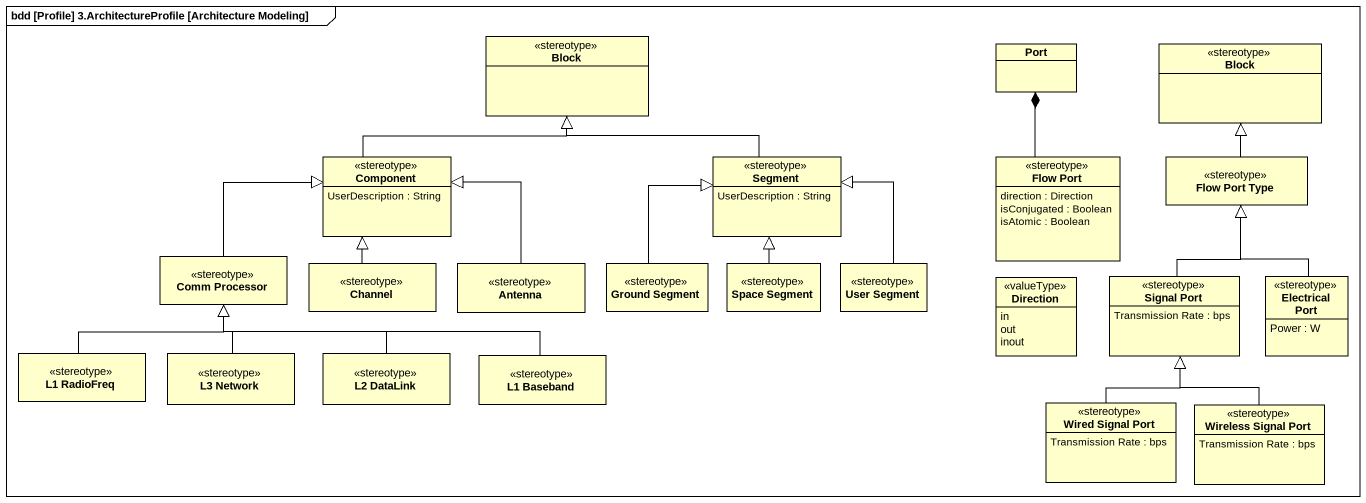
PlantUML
@startuml
mainframe bdd [Profile] 3.ArchitectureProfile [Architecture Modeling]
hide circle
hide empty members
class Block <<stereotype>>
class "Port" as Port_
class "Block" as Block_2 <<stereotype>>
class "Component" as Component_ <<stereotype>> {
  UserDescription : String
}
class Segment <<stereotype>> {
  UserDescription : String
}
class "Flow Port" as Flow_Port <<stereotype>> {
  direction : Direction
  isConjugated : Boolean
  isAtomic : Boolean
}
class "Flow Port Type" as Flow_Port_Type <<stereotype>>
class "Comm Processor" as Comm_Processor <<stereotype>>
class Channel <<stereotype>>
class Antenna <<stereotype>>
class "Ground Segment" as Ground_Segment <<stereotype>>
class "Space Segment" as Space_Segment <<stereotype>>
class "User Segment" as User_Segment <<stereotype>>
enum Direction <<valueType>> {
  in
  out
  inout
}
class "Signal Port" as Signal_Port <<stereotype>> {
  Transmission Rate : bps
}
class "Electrical Port" as Electrical_Port <<stereotype>> {
  Power : W
}
class "L1 RadioFreq" as L1_RadioFreq <<stereotype>>
class "L3 Network" as L3_Network <<stereotype>>
class "L2 DataLink" as L2_DataLink <<stereotype>>
class "L1 Baseband" as L1_Baseband <<stereotype>>
class "Wired Signal Port" as Wired_Signal_Port <<stereotype>> {
  Transmission Rate : bps
}
class "Wireless Signal Port" as Wireless_Signal_Port <<stereotype>> {
  Transmission Rate : bps
}
Component_ -up-|> Block
Segment -left-|> Block
Flow_Port -up-* Port_
Flow_Port_Type -up-|> Block_2
Comm_Processor -right-|> Component_
Channel -up-|> Component_
Antenna -up-|> Component_
Ground_Segment -up-|> Segment
Space_Segment -up-|> Segment
User_Segment -up-|> Segment
Signal_Port -up-|> Flow_Port_Type
Electrical_Port -up-|> Flow_Port_Type
L1_RadioFreq -up-|> Comm_Processor
L3_Network -up-|> Comm_Processor
L2_DataLink -up-|> Comm_Processor
L1_Baseband -left-|> Comm_Processor
Wired_Signal_Port -up-|> Signal_Port
Wireless_Signal_Port -up-|> Signal_Port
@enduml
